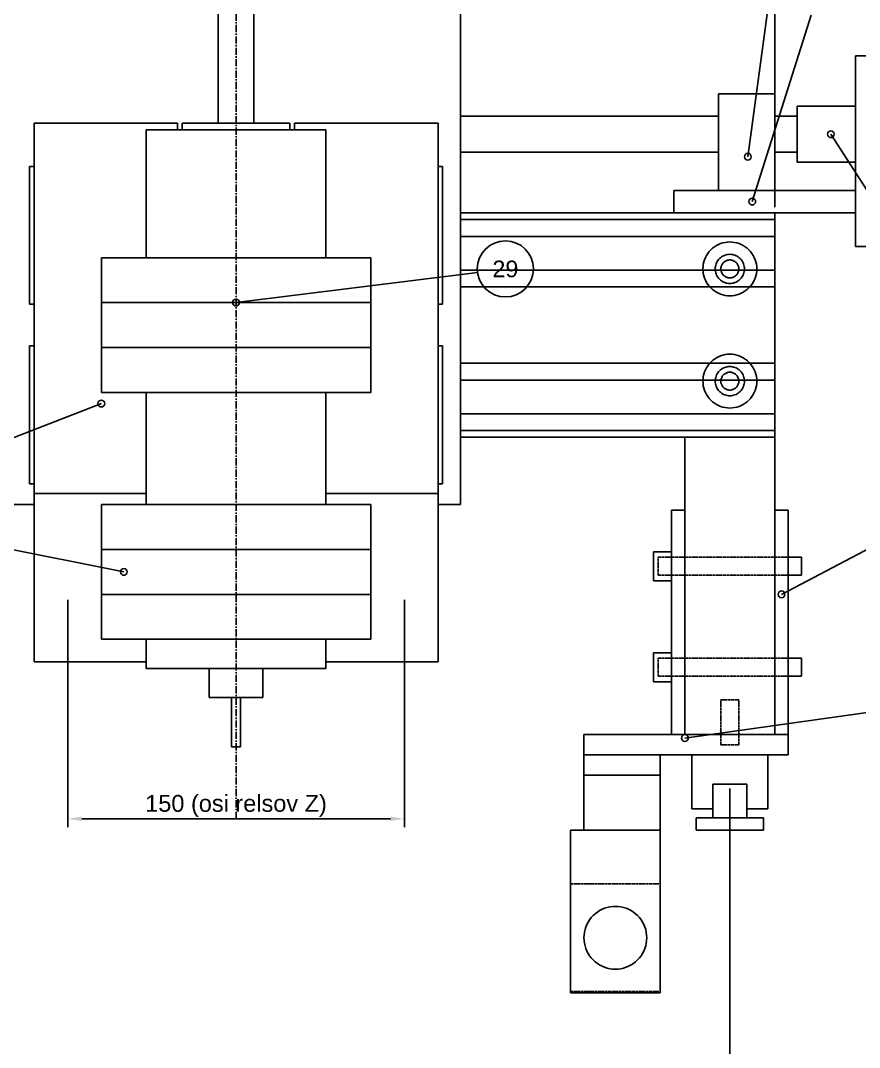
# Model space of a CAD drawing. Header units: millimetres. Extents: x 15 to 2636, y 5 to 589.
# Drawn here: x 111.6 to 261.1, y 311.2 to 494.3 of the extents above; entities that cross this region are included whole.
import ezdxf
from ezdxf.enums import TextEntityAlignment as Align

# ---------------------------------------------------------------- set-up
doc = ezdxf.new("R2010")
doc.units = ezdxf.units.MM
doc.header["$LTSCALE"] = 0.4
doc.linetypes.add('CENTER', pattern=[5.08, 3.175, -0.635, 0.635, -0.635])
doc.linetypes.add('DASHED', pattern=[1.524, 1.27, -0.254])
for name, color, linetype in [('Golova', 212, 'CONTINUOUS'), ('Krepezh', 6, 'CONTINUOUS'), ('Nevidimye', 8, 'DASHED'), ('Osevye', 8, 'CENTER'), ('Privod', 134, 'CONTINUOUS'), ('Rama', 7, 'CONTINUOUS'), ('Razmery', 8, 'CONTINUOUS'), ('Relsy', 5, 'CONTINUOUS'), ('SHVP', 1, 'CONTINUOUS'), ('Tekst', 7, 'CONTINUOUS'), ('Uzly', 94, 'CONTINUOUS')]:
    doc.layers.add(name, color=color, linetype=linetype)
doc.styles.add('CHERT', font='arial.ttf')
doc.dimstyles.new('T1', dxfattribs={"dimtxt": 3, "dimasz": 2.5, "dimexe": 1.5, "dimexo": 1, "dimgap": 0.8, "dimtad": 1, "dimtxsty": 'CHERT', "dimcen": 2.5, "dimazin": 3, "dimtfac": 1, "dimtmove": 0, "dimatfit": 3})

msp = doc.modelspace()

# ---------------------------------------------------------------- linework, layer by layer
at = {"layer": 'Golova'}
for p, q in [((190, 408), (190, 524.8)), ((114, 476), (139.6, 476)), ((114, 410), (114, 476)), ((139.6, 474.8), (139.6, 476)), ((160.4, 476), (186, 476)), ((160.4, 474.8), (160.4, 476)), ((186, 410), (186, 476)), ((134, 474.8), (166, 474.8)), ((134, 452), (134, 474.8)), ((166, 452), (166, 474.8)), ((126, 452), (174, 452)), ((126, 444), (126, 452)), ((174, 444), (174, 452)), ((126, 444), (174, 444)), ((126, 436), (126, 444)), ((126, 444), (174, 444)), ((174, 436), (174, 444)), ((126, 436), (174, 436)), ((126, 428), (126, 436)), ((126, 436), (174, 436)), ((174, 428), (174, 436)), ((126, 428), (174, 428)), ((134, 408), (134, 428)), ((166, 408), (166, 428)), ((114, 410), (134, 410)), ((114, 380), (114, 410)), ((114, 410), (134, 410)), ((166, 410), (186, 410)), ((166, 410), (186, 410)), ((186, 380), (186, 410)), ((110, 408), (114, 408)), ((126, 408), (174, 408)), ((126, 400), (126, 408)), ((174, 400), (174, 408)), ((186, 408), (190, 408)), ((126, 400), (174, 400)), ((126, 392), (126, 400)), ((126, 400), (174, 400)), ((174, 392), (174, 400)), ((126, 392), (174, 392)), ((126, 384), (126, 392)), ((126, 392), (174, 392)), ((174, 384), (174, 392)), ((126, 384), (174, 384)), ((134, 378.8), (134, 384)), ((166, 378.8), (166, 384)), ((114, 380), (134, 380)), ((166, 380), (186, 380)), ((134, 378.8), (166, 378.8)), ((145.2, 378.8), (154.8, 378.8)), ((145.2, 373.6), (145.2, 378.8)), ((154.8, 373.6), (154.8, 378.8)), ((145.2, 373.6), (154.8, 373.6)), ((149.2, 373.6), (150.8, 373.6)), ((149.2, 364.8), (149.2, 373.6)), ((150.8, 364.8), (150.8, 373.6)), ((149.2, 364.8), (150.8, 364.8))]:
    msp.add_line(p, q, dxfattribs=at)
at = {"layer": 'Krepezh'}
for p, q in [((224.4, 399.6), (227.6, 399.6)), ((224.4, 394.4), (224.4, 399.6)), ((224.4, 399.6), (227.6, 399.6)), ((224.4, 394.4), (224.4, 399.6)), ((227.6, 394.4), (227.6, 399.6)), ((227.6, 398.6), (227.6, 399.6)), ((248.4, 398.6), (250.8, 398.6)), ((248.4, 398.6), (250.8, 398.6)), ((250.8, 395.4), (250.8, 398.6)), ((250.8, 395.4), (250.8, 398.6)), ((227.6, 394.4), (227.6, 395.4)), ((248.4, 395.4), (250.8, 395.4)), ((248.4, 395.4), (250.8, 395.4)), ((224.4, 394.4), (227.6, 394.4)), ((224.4, 394.4), (227.6, 394.4)), ((224.4, 381.6), (227.6, 381.6)), ((224.4, 376.4), (224.4, 381.6)), ((224.4, 381.6), (227.6, 381.6)), ((224.4, 376.4), (224.4, 381.6)), ((227.6, 376.4), (227.6, 381.6)), ((227.6, 380.6), (227.6, 381.6)), ((248.4, 380.6), (250.8, 380.6)), ((248.4, 380.6), (250.8, 380.6)), ((250.8, 377.4), (250.8, 380.6)), ((250.8, 377.4), (250.8, 380.6)), ((227.6, 376.4), (227.6, 377.4)), ((248.4, 377.4), (250.8, 377.4)), ((248.4, 377.4), (250.8, 377.4)), ((224.4, 376.4), (227.6, 376.4)), ((224.4, 376.4), (227.6, 376.4))]:
    msp.add_line(p, q, dxfattribs=at)
at = {"layer": 'Nevidimye'}
for p, q in [((235.2468, 453.9319), (234.9146, 453.677)), ((235.6, 454.1569), (235.2468, 453.9319)), ((235.9714, 454.3503), (235.6, 454.1569)), ((236.3583, 454.5105), (235.9714, 454.3503)), ((236.7577, 454.6364), (236.3583, 454.5105)), ((237.1665, 454.7271), (236.7577, 454.6364)), ((237.5817, 454.7817), (237.1665, 454.7271)), ((238, 454.8), (237.5817, 454.7817)), ((238.4183, 454.7817), (238, 454.8)), ((238.8335, 454.7271), (238.4183, 454.7817)), ((239.2423, 454.6364), (238.8335, 454.7271)), ((239.6417, 454.5105), (239.2423, 454.6364)), ((240.0286, 454.3503), (239.6417, 454.5105)), ((240.4, 454.1569), (240.0286, 454.3503)), ((240.7532, 453.9319), (240.4, 454.1569)), ((241.0854, 453.677), (240.7532, 453.9319)), ((233.8431, 452.4), (233.6497, 452.0286)), ((234.0681, 452.7532), (233.8431, 452.4)), ((234.323, 453.0854), (234.0681, 452.7532)), ((234.6059, 453.3941), (234.323, 453.0854)), ((234.9146, 453.677), (234.6059, 453.3941)), ((236.5087, 452.1298), (236.3288, 451.9917)), ((236.7, 452.2517), (236.5087, 452.1298)), ((236.9012, 452.3564), (236.7, 452.2517)), ((237.1107, 452.4432), (236.9012, 452.3564)), ((237.3271, 452.5114), (237.1107, 452.4432)), ((237.5485, 452.5605), (237.3271, 452.5114)), ((237.7734, 452.5901), (237.5485, 452.5605)), ((238, 452.6), (237.7734, 452.5901)), ((238.2266, 452.5901), (238, 452.6)), ((238.4515, 452.5605), (238.2266, 452.5901)), ((238.6729, 452.5114), (238.4515, 452.5605)), ((238.8893, 452.4432), (238.6729, 452.5114)), ((239.0988, 452.3564), (238.8893, 452.4432)), ((239.3, 452.2517), (239.0988, 452.3564)), ((239.4913, 452.1298), (239.3, 452.2517)), ((239.6712, 451.9917), (239.4913, 452.1298)), ((241.3941, 453.3941), (241.0854, 453.677)), ((241.677, 453.0854), (241.3941, 453.3941)), ((241.9319, 452.7532), (241.677, 453.0854)), ((242.1569, 452.4), (241.9319, 452.7532)), ((242.3503, 452.0286), (242.1569, 452.4)), ((233.2183, 450.4183), (233.2, 450)), ((233.2729, 450.8335), (233.2183, 450.4183)), ((233.3636, 451.2423), (233.2729, 450.8335)), ((233.4895, 451.6417), (233.3636, 451.2423)), ((233.6497, 452.0286), (233.4895, 451.6417)), ((235.4099, 450.2266), (235.4, 450)), ((235.4395, 450.4515), (235.4099, 450.2266)), ((235.4886, 450.6729), (235.4395, 450.4515)), ((235.5568, 450.8893), (235.4886, 450.6729)), ((235.6436, 451.0988), (235.5568, 450.8893)), ((235.7483, 451.3), (235.6436, 451.0988)), ((235.8702, 451.4913), (235.7483, 451.3)), ((236.0083, 451.6712), (235.8702, 451.4913)), ((236.1615, 451.8385), (236.0083, 451.6712)), ((236.3288, 451.9917), (236.1615, 451.8385)), ((236.4243, 450.2778), (236.4061, 450.1394)), ((236.4545, 450.4141), (236.4243, 450.2778)), ((236.4965, 450.5472), (236.4545, 450.4141)), ((236.5499, 450.6762), (236.4965, 450.5472)), ((236.6144, 450.8), (236.5499, 450.6762)), ((236.6894, 450.9177), (236.6144, 450.8)), ((236.7743, 451.0285), (236.6894, 450.9177)), ((236.8686, 451.1314), (236.7743, 451.0285)), ((236.9715, 451.2257), (236.8686, 451.1314)), ((237.0823, 451.3106), (236.9715, 451.2257)), ((237.2, 451.3856), (237.0823, 451.3106)), ((237.3238, 451.4501), (237.2, 451.3856)), ((237.4528, 451.5035), (237.3238, 451.4501)), ((237.5859, 451.5455), (237.4528, 451.5035)), ((237.7222, 451.5757), (237.5859, 451.5455)), ((237.8606, 451.5939), (237.7222, 451.5757)), ((238, 451.6), (237.8606, 451.5939)), ((238.1394, 451.5939), (238, 451.6)), ((238.2778, 451.5757), (238.1394, 451.5939)), ((238.4141, 451.5455), (238.2778, 451.5757)), ((238.5472, 451.5035), (238.4141, 451.5455)), ((238.6762, 451.4501), (238.5472, 451.5035)), ((238.8, 451.3856), (238.6762, 451.4501)), ((238.9177, 451.3106), (238.8, 451.3856)), ((239.0285, 451.2257), (238.9177, 451.3106)), ((239.1314, 451.1314), (239.0285, 451.2257)), ((239.2257, 451.0285), (239.1314, 451.1314)), ((239.3106, 450.9177), (239.2257, 451.0285)), ((239.3856, 450.8), (239.3106, 450.9177)), ((239.4501, 450.6762), (239.3856, 450.8)), ((239.5035, 450.5472), (239.4501, 450.6762)), ((239.5455, 450.4141), (239.5035, 450.5472)), ((239.5757, 450.2778), (239.5455, 450.4141)), ((239.5939, 450.1394), (239.5757, 450.2778)), ((239.8385, 451.8385), (239.6712, 451.9917)), ((239.9917, 451.6712), (239.8385, 451.8385)), ((240.1298, 451.4913), (239.9917, 451.6712)), ((240.2517, 451.3), (240.1298, 451.4913)), ((240.3564, 451.0988), (240.2517, 451.3)), ((240.4432, 450.8893), (240.3564, 451.0988)), ((240.5114, 450.6729), (240.4432, 450.8893)), ((240.5605, 450.4515), (240.5114, 450.6729)), ((240.5901, 450.2266), (240.5605, 450.4515)), ((240.6, 450), (240.5901, 450.2266)), ((242.5105, 451.6417), (242.3503, 452.0286)), ((242.6364, 451.2423), (242.5105, 451.6417)), ((242.7271, 450.8335), (242.6364, 451.2423)), ((242.7817, 450.4183), (242.7271, 450.8335)), ((242.8, 450), (242.7817, 450.4183)), ((233.2, 450), (233.2183, 449.5817)), ((233.2183, 449.5817), (233.2729, 449.1665)), ((233.2729, 449.1665), (233.3636, 448.7577)), ((233.3636, 448.7577), (233.4895, 448.3583)), ((235.4, 450), (235.4099, 449.7734)), ((235.4099, 449.7734), (235.4395, 449.5485)), ((235.4395, 449.5485), (235.4886, 449.3271)), ((235.4886, 449.3271), (235.5568, 449.1107)), ((235.5568, 449.1107), (235.6436, 448.9012)), ((235.6436, 448.9012), (235.7483, 448.7)), ((235.7483, 448.7), (235.8702, 448.5087)), ((235.8702, 448.5087), (236.0083, 448.3288)), ((236.4061, 450.1394), (236.4, 450)), ((236.4, 450), (236.4061, 449.8606)), ((236.4061, 449.8606), (236.4243, 449.7222)), ((236.4243, 449.7222), (236.4545, 449.5859)), ((236.4545, 449.5859), (236.4965, 449.4528)), ((236.4965, 449.4528), (236.5499, 449.3238)), ((236.5499, 449.3238), (236.6144, 449.2)), ((236.6144, 449.2), (236.6894, 449.0823)), ((236.6894, 449.0823), (236.7743, 448.9715)), ((236.7743, 448.9715), (236.8686, 448.8686)), ((236.8686, 448.8686), (236.9715, 448.7743)), ((236.9715, 448.7743), (237.0823, 448.6894)), ((237.0823, 448.6894), (237.2, 448.6144)), ((237.2, 448.6144), (237.3238, 448.5499)), ((237.3238, 448.5499), (237.4528, 448.4965)), ((237.4528, 448.4965), (237.5859, 448.4545)), ((237.5859, 448.4545), (237.7222, 448.4243)), ((237.7222, 448.4243), (237.8606, 448.4061)), ((237.8606, 448.4061), (238, 448.4)), ((238, 448.4), (238.1394, 448.4061)), ((238.1394, 448.4061), (238.2778, 448.4243)), ((238.2778, 448.4243), (238.4141, 448.4545)), ((238.4141, 448.4545), (238.5472, 448.4965)), ((238.5472, 448.4965), (238.6762, 448.5499)), ((238.6762, 448.5499), (238.8, 448.6144)), ((238.8, 448.6144), (238.9177, 448.6894)), ((238.9177, 448.6894), (239.0285, 448.7743)), ((239.0285, 448.7743), (239.1314, 448.8686)), ((239.1314, 448.8686), (239.2257, 448.9715)), ((239.2257, 448.9715), (239.3106, 449.0823)), ((239.3106, 449.0823), (239.3856, 449.2)), ((239.3856, 449.2), (239.4501, 449.3238)), ((239.4501, 449.3238), (239.5035, 449.4528)), ((239.5035, 449.4528), (239.5455, 449.5859)), ((239.5455, 449.5859), (239.5757, 449.7222)), ((239.5757, 449.7222), (239.5939, 449.8606)), ((239.6, 450), (239.5939, 450.1394)), ((239.5939, 449.8606), (239.6, 450)), ((239.9917, 448.3288), (240.1298, 448.5087)), ((240.1298, 448.5087), (240.2517, 448.7)), ((240.2517, 448.7), (240.3564, 448.9012)), ((240.3564, 448.9012), (240.4432, 449.1107)), ((240.4432, 449.1107), (240.5114, 449.3271)), ((240.5114, 449.3271), (240.5605, 449.5485)), ((240.5605, 449.5485), (240.5901, 449.7734)), ((240.5901, 449.7734), (240.6, 450)), ((242.5105, 448.3583), (242.6364, 448.7577)), ((242.6364, 448.7577), (242.7271, 449.1665)), ((242.7271, 449.1665), (242.7817, 449.5817)), ((242.7817, 449.5817), (242.8, 450)), ((233.4895, 448.3583), (233.6497, 447.9714)), ((233.6497, 447.9714), (233.8431, 447.6)), ((233.8431, 447.6), (234.0681, 447.2468)), ((234.0681, 447.2468), (234.323, 446.9146)), ((234.323, 446.9146), (234.6059, 446.6059)), ((234.6059, 446.6059), (234.9146, 446.323)), ((236.0083, 448.3288), (236.1615, 448.1615)), ((236.1615, 448.1615), (236.3288, 448.0083)), ((236.3288, 448.0083), (236.5087, 447.8702)), ((236.5087, 447.8702), (236.7, 447.7483)), ((236.7, 447.7483), (236.9012, 447.6436)), ((236.9012, 447.6436), (237.1107, 447.5568)), ((237.1107, 447.5568), (237.3271, 447.4886)), ((237.3271, 447.4886), (237.5485, 447.4395)), ((237.5485, 447.4395), (237.7734, 447.4099)), ((237.7734, 447.4099), (238, 447.4)), ((238, 447.4), (238.2266, 447.4099)), ((238.2266, 447.4099), (238.4515, 447.4395)), ((238.4515, 447.4395), (238.6729, 447.4886)), ((238.6729, 447.4886), (238.8893, 447.5568)), ((238.8893, 447.5568), (239.0988, 447.6436)), ((239.0988, 447.6436), (239.3, 447.7483)), ((239.3, 447.7483), (239.4913, 447.8702)), ((239.4913, 447.8702), (239.6712, 448.0083)), ((239.6712, 448.0083), (239.8385, 448.1615)), ((239.8385, 448.1615), (239.9917, 448.3288)), ((241.0854, 446.323), (241.3941, 446.6059)), ((241.3941, 446.6059), (241.677, 446.9146)), ((241.677, 446.9146), (241.9319, 447.2468)), ((241.9319, 447.2468), (242.1569, 447.6)), ((242.1569, 447.6), (242.3503, 447.9714)), ((242.3503, 447.9714), (242.5105, 448.3583)), ((234.9146, 446.323), (235.2468, 446.0681)), ((235.2468, 446.0681), (235.6, 445.8431)), ((235.6, 445.8431), (235.9714, 445.6497)), ((235.9714, 445.6497), (236.3583, 445.4895)), ((236.3583, 445.4895), (236.7577, 445.3636)), ((236.7577, 445.3636), (237.1665, 445.2729)), ((237.1665, 445.2729), (237.5817, 445.2183)), ((237.5817, 445.2183), (238, 445.2)), ((238, 445.2), (238.4183, 445.2183)), ((238.4183, 445.2183), (238.8335, 445.2729)), ((238.8335, 445.2729), (239.2423, 445.3636)), ((239.2423, 445.3636), (239.6417, 445.4895)), ((239.6417, 445.4895), (240.0286, 445.6497)), ((240.0286, 445.6497), (240.4, 445.8431)), ((240.4, 445.8431), (240.7532, 446.0681)), ((240.7532, 446.0681), (241.0854, 446.323)), ((235.2468, 433.9319), (234.9146, 433.677)), ((235.6, 434.1569), (235.2468, 433.9319)), ((235.9714, 434.3503), (235.6, 434.1569)), ((236.3583, 434.5105), (235.9714, 434.3503)), ((236.7577, 434.6364), (236.3583, 434.5105)), ((237.1665, 434.7271), (236.7577, 434.6364)), ((237.5817, 434.7817), (237.1665, 434.7271)), ((238, 434.8), (237.5817, 434.7817)), ((238.4183, 434.7817), (238, 434.8)), ((238.8335, 434.7271), (238.4183, 434.7817)), ((239.2423, 434.6364), (238.8335, 434.7271)), ((239.6417, 434.5105), (239.2423, 434.6364)), ((240.0286, 434.3503), (239.6417, 434.5105)), ((240.4, 434.1569), (240.0286, 434.3503)), ((240.7532, 433.9319), (240.4, 434.1569)), ((241.0854, 433.677), (240.7532, 433.9319)), ((233.6497, 432.0286), (233.4895, 431.6417)), ((233.8431, 432.4), (233.6497, 432.0286)), ((234.0681, 432.7532), (233.8431, 432.4)), ((234.323, 433.0854), (234.0681, 432.7532)), ((234.6059, 433.3941), (234.323, 433.0854)), ((234.9146, 433.677), (234.6059, 433.3941)), ((236.3288, 431.9917), (236.1615, 431.8385)), ((236.5087, 432.1298), (236.3288, 431.9917)), ((236.7, 432.2517), (236.5087, 432.1298)), ((236.9012, 432.3564), (236.7, 432.2517)), ((237.1107, 432.4432), (236.9012, 432.3564)), ((237.3271, 432.5114), (237.1107, 432.4432)), ((237.5485, 432.5605), (237.3271, 432.5114)), ((237.7734, 432.5901), (237.5485, 432.5605)), ((238, 432.6), (237.7734, 432.5901)), ((238.2266, 432.5901), (238, 432.6)), ((238.4515, 432.5605), (238.2266, 432.5901)), ((238.6729, 432.5114), (238.4515, 432.5605)), ((238.8893, 432.4432), (238.6729, 432.5114)), ((239.0988, 432.3564), (238.8893, 432.4432)), ((239.3, 432.2517), (239.0988, 432.3564)), ((239.4913, 432.1298), (239.3, 432.2517)), ((239.6712, 431.9917), (239.4913, 432.1298)), ((239.8385, 431.8385), (239.6712, 431.9917)), ((241.3941, 433.3941), (241.0854, 433.677)), ((241.677, 433.0854), (241.3941, 433.3941)), ((241.9319, 432.7532), (241.677, 433.0854)), ((242.1569, 432.4), (241.9319, 432.7532)), ((242.3503, 432.0286), (242.1569, 432.4)), ((242.5105, 431.6417), (242.3503, 432.0286)), ((233.2183, 430.4183), (233.2, 430)), ((233.2729, 430.8335), (233.2183, 430.4183)), ((233.3636, 431.2423), (233.2729, 430.8335)), ((233.4895, 431.6417), (233.3636, 431.2423)), ((235.4099, 430.2266), (235.4, 430)), ((235.4395, 430.4515), (235.4099, 430.2266)), ((235.4886, 430.6729), (235.4395, 430.4515)), ((235.5568, 430.8893), (235.4886, 430.6729)), ((235.6436, 431.0988), (235.5568, 430.8893)), ((235.7483, 431.3), (235.6436, 431.0988)), ((235.8702, 431.4913), (235.7483, 431.3)), ((236.0083, 431.6712), (235.8702, 431.4913)), ((236.1615, 431.8385), (236.0083, 431.6712)), ((236.4061, 430.1394), (236.4, 430)), ((236.4243, 430.2778), (236.4061, 430.1394)), ((236.4545, 430.4141), (236.4243, 430.2778)), ((236.4965, 430.5472), (236.4545, 430.4141)), ((236.5499, 430.6762), (236.4965, 430.5472)), ((236.6144, 430.8), (236.5499, 430.6762)), ((236.6894, 430.9177), (236.6144, 430.8)), ((236.7743, 431.0285), (236.6894, 430.9177)), ((236.8686, 431.1314), (236.7743, 431.0285)), ((236.9715, 431.2257), (236.8686, 431.1314)), ((237.0823, 431.3106), (236.9715, 431.2257)), ((237.2, 431.3856), (237.0823, 431.3106)), ((237.3238, 431.4501), (237.2, 431.3856)), ((237.4528, 431.5035), (237.3238, 431.4501)), ((237.5859, 431.5455), (237.4528, 431.5035)), ((237.7222, 431.5757), (237.5859, 431.5455)), ((237.8606, 431.5939), (237.7222, 431.5757)), ((238, 431.6), (237.8606, 431.5939)), ((238.1394, 431.5939), (238, 431.6)), ((238.2778, 431.5757), (238.1394, 431.5939)), ((238.4141, 431.5455), (238.2778, 431.5757)), ((238.5472, 431.5035), (238.4141, 431.5455)), ((238.6762, 431.4501), (238.5472, 431.5035)), ((238.8, 431.3856), (238.6762, 431.4501)), ((238.9177, 431.3106), (238.8, 431.3856)), ((239.0285, 431.2257), (238.9177, 431.3106)), ((239.1314, 431.1314), (239.0285, 431.2257)), ((239.2257, 431.0285), (239.1314, 431.1314)), ((239.3106, 430.9177), (239.2257, 431.0285)), ((239.3856, 430.8), (239.3106, 430.9177)), ((239.4501, 430.6762), (239.3856, 430.8)), ((239.5035, 430.5472), (239.4501, 430.6762)), ((239.5455, 430.4141), (239.5035, 430.5472)), ((239.5757, 430.2778), (239.5455, 430.4141)), ((239.5939, 430.1394), (239.5757, 430.2778)), ((239.6, 430), (239.5939, 430.1394)), ((239.9917, 431.6712), (239.8385, 431.8385)), ((240.1298, 431.4913), (239.9917, 431.6712)), ((240.2517, 431.3), (240.1298, 431.4913)), ((240.3564, 431.0988), (240.2517, 431.3)), ((240.4432, 430.8893), (240.3564, 431.0988)), ((240.5114, 430.6729), (240.4432, 430.8893)), ((240.5605, 430.4515), (240.5114, 430.6729)), ((240.5901, 430.2266), (240.5605, 430.4515)), ((240.6, 430), (240.5901, 430.2266)), ((242.6364, 431.2423), (242.5105, 431.6417)), ((242.7271, 430.8335), (242.6364, 431.2423)), ((242.7817, 430.4183), (242.7271, 430.8335)), ((242.8, 430), (242.7817, 430.4183)), ((233.2, 430), (233.2183, 429.5817)), ((233.2183, 429.5817), (233.2729, 429.1665)), ((233.2729, 429.1665), (233.3636, 428.7577)), ((233.3636, 428.7577), (233.4895, 428.3583)), ((233.4895, 428.3583), (233.6497, 427.9714)), ((235.4, 430), (235.4099, 429.7734)), ((235.4099, 429.7734), (235.4395, 429.5485)), ((235.4395, 429.5485), (235.4886, 429.3271)), ((235.4886, 429.3271), (235.5568, 429.1107)), ((235.5568, 429.1107), (235.6436, 428.9012)), ((235.6436, 428.9012), (235.7483, 428.7)), ((235.7483, 428.7), (235.8702, 428.5087)), ((235.8702, 428.5087), (236.0083, 428.3288)), ((236.0083, 428.3288), (236.1615, 428.1615)), ((236.4, 430), (236.4061, 429.8606)), ((236.4061, 429.8606), (236.4243, 429.7222)), ((236.4243, 429.7222), (236.4545, 429.5859)), ((236.4545, 429.5859), (236.4965, 429.4528)), ((236.4965, 429.4528), (236.5499, 429.3238)), ((236.5499, 429.3238), (236.6144, 429.2)), ((236.6144, 429.2), (236.6894, 429.0823)), ((236.6894, 429.0823), (236.7743, 428.9715)), ((236.7743, 428.9715), (236.8686, 428.8686)), ((236.8686, 428.8686), (236.9715, 428.7743)), ((236.9715, 428.7743), (237.0823, 428.6894)), ((237.0823, 428.6894), (237.2, 428.6144)), ((237.2, 428.6144), (237.3238, 428.5499)), ((237.3238, 428.5499), (237.4528, 428.4965)), ((237.4528, 428.4965), (237.5859, 428.4545)), ((237.5859, 428.4545), (237.7222, 428.4243)), ((237.7222, 428.4243), (237.8606, 428.4061)), ((237.8606, 428.4061), (238, 428.4)), ((238, 428.4), (238.1394, 428.4061)), ((238.1394, 428.4061), (238.2778, 428.4243)), ((238.2778, 428.4243), (238.4141, 428.4545)), ((238.4141, 428.4545), (238.5472, 428.4965)), ((238.5472, 428.4965), (238.6762, 428.5499)), ((238.6762, 428.5499), (238.8, 428.6144)), ((238.8, 428.6144), (238.9177, 428.6894)), ((238.9177, 428.6894), (239.0285, 428.7743)), ((239.0285, 428.7743), (239.1314, 428.8686)), ((239.1314, 428.8686), (239.2257, 428.9715)), ((239.2257, 428.9715), (239.3106, 429.0823)), ((239.3106, 429.0823), (239.3856, 429.2)), ((239.3856, 429.2), (239.4501, 429.3238)), ((239.4501, 429.3238), (239.5035, 429.4528)), ((239.5035, 429.4528), (239.5455, 429.5859)), ((239.5455, 429.5859), (239.5757, 429.7222)), ((239.5757, 429.7222), (239.5939, 429.8606)), ((239.5939, 429.8606), (239.6, 430)), ((239.8385, 428.1615), (239.9917, 428.3288)), ((239.9917, 428.3288), (240.1298, 428.5087)), ((240.1298, 428.5087), (240.2517, 428.7)), ((240.2517, 428.7), (240.3564, 428.9012)), ((240.3564, 428.9012), (240.4432, 429.1107)), ((240.4432, 429.1107), (240.5114, 429.3271)), ((240.5114, 429.3271), (240.5605, 429.5485)), ((240.5605, 429.5485), (240.5901, 429.7734)), ((240.5901, 429.7734), (240.6, 430)), ((242.3503, 427.9714), (242.5105, 428.3583)), ((242.5105, 428.3583), (242.6364, 428.7577)), ((242.6364, 428.7577), (242.7271, 429.1665)), ((242.7271, 429.1665), (242.7817, 429.5817)), ((242.7817, 429.5817), (242.8, 430)), ((233.6497, 427.9714), (233.8431, 427.6)), ((233.8431, 427.6), (234.0681, 427.2468)), ((234.0681, 427.2468), (234.323, 426.9146)), ((234.323, 426.9146), (234.6059, 426.6059)), ((234.6059, 426.6059), (234.9146, 426.323)), ((236.1615, 428.1615), (236.3288, 428.0083)), ((236.3288, 428.0083), (236.5087, 427.8702)), ((236.5087, 427.8702), (236.7, 427.7483)), ((236.7, 427.7483), (236.9012, 427.6436)), ((236.9012, 427.6436), (237.1107, 427.5568)), ((237.1107, 427.5568), (237.3271, 427.4886)), ((237.3271, 427.4886), (237.5485, 427.4395)), ((237.5485, 427.4395), (237.7734, 427.4099)), ((237.7734, 427.4099), (238, 427.4)), ((238, 427.4), (238.2266, 427.4099)), ((238.2266, 427.4099), (238.4515, 427.4395)), ((238.4515, 427.4395), (238.6729, 427.4886)), ((238.6729, 427.4886), (238.8893, 427.5568)), ((238.8893, 427.5568), (239.0988, 427.6436)), ((239.0988, 427.6436), (239.3, 427.7483)), ((239.3, 427.7483), (239.4913, 427.8702)), ((239.4913, 427.8702), (239.6712, 428.0083)), ((239.6712, 428.0083), (239.8385, 428.1615)), ((241.0854, 426.323), (241.3941, 426.6059)), ((241.3941, 426.6059), (241.677, 426.9146)), ((241.677, 426.9146), (241.9319, 427.2468)), ((241.9319, 427.2468), (242.1569, 427.6)), ((242.1569, 427.6), (242.3503, 427.9714)), ((234.9146, 426.323), (235.2468, 426.0681)), ((235.2468, 426.0681), (235.6, 425.8431)), ((235.6, 425.8431), (235.9714, 425.6497)), ((235.9714, 425.6497), (236.3583, 425.4895)), ((236.3583, 425.4895), (236.7577, 425.3636)), ((236.7577, 425.3636), (237.1665, 425.2729)), ((237.1665, 425.2729), (237.5817, 425.2183)), ((237.5817, 425.2183), (238, 425.2)), ((238, 425.2), (238.4183, 425.2183)), ((238.4183, 425.2183), (238.8335, 425.2729)), ((238.8335, 425.2729), (239.2423, 425.3636)), ((239.2423, 425.3636), (239.6417, 425.4895)), ((239.6417, 425.4895), (240.0286, 425.6497)), ((240.0286, 425.6497), (240.4, 425.8431)), ((240.4, 425.8431), (240.7532, 426.0681)), ((240.7532, 426.0681), (241.0854, 426.323)), ((225.2, 398.6), (248.4, 398.6)), ((225.2, 395.4), (225.2, 398.6)), ((225.2, 398.6), (248.4, 398.6)), ((225.2, 395.4), (225.2, 398.6)), ((225.2, 395.4), (248.4, 395.4)), ((225.2, 395.4), (248.4, 395.4)), ((225.2, 380.6), (248.4, 380.6)), ((225.2, 377.4), (225.2, 380.6)), ((225.2, 380.6), (248.4, 380.6)), ((225.2, 377.4), (225.2, 380.6)), ((225.2, 377.4), (248.4, 377.4)), ((225.2, 377.4), (248.4, 377.4)), ((236.4, 373.2), (239.6, 373.2)), ((236.4, 365.2), (236.4, 373.2)), ((239.6, 365.2), (239.6, 373.2)), ((236.4, 365.2), (239.6, 365.2)), ((209.6, 340.4), (225.6, 340.4)), ((209.6, 321.2), (225.6, 321.2))]:
    msp.add_line(p, q, dxfattribs=at)
at = {"layer": 'Osevye'}
msp.add_line((150, 352), (150, 562), dxfattribs=at)
at = {"layer": 'Privod'}
for p, q in [((250, 479), (260.4, 479)), ((250, 469), (250, 479)), ((250, 469), (260.4, 469))]:
    msp.add_line(p, q, dxfattribs=at)
at = {"layer": 'Rama'}
for p, q in [((190, 460), (246, 460)), ((230, 460), (246, 460)), ((246, 367), (246, 460)), ((246, 420), (246, 460)), ((190, 420), (246, 420)), ((230, 367), (230, 420)), ((230, 367), (246, 367))]:
    msp.add_line(p, q, dxfattribs=at)
at = {"layer": 'Relsy'}
for p, q in [((190, 458.8), (246, 458.8)), ((246, 446.8), (246, 458.8)), ((190, 455.8), (246, 455.8)), ((246, 449.8), (246, 455.8)), ((190, 449.8), (246, 449.8)), ((190, 446.8), (246, 446.8)), ((190, 433.2), (246, 433.2)), ((246, 421.2), (246, 433.2)), ((190, 430.2), (246, 430.2)), ((246, 424.2), (246, 430.2)), ((190, 424.2), (246, 424.2)), ((190, 421.2), (246, 421.2)), ((235, 358.2), (241, 358.2)), ((235, 352.2), (235, 358.2)), ((241, 352.2), (241, 358.2)), ((232, 352.2), (244, 352.2)), ((232, 350), (232, 352.2)), ((235, 352.2), (241, 352.2)), ((244, 350), (244, 352.2)), ((232, 350), (244, 350))]:
    msp.add_line(p, q, dxfattribs=at)
at = {"layer": 'SHVP'}
for p, q in [((146.8, 476), (146.8, 500.8)), ((153.2, 476), (153.2, 500.8)), ((140.4, 476), (159.6, 476)), ((140.4, 474.8), (140.4, 476)), ((144.4, 476), (155.6, 476)), ((159.6, 474.8), (159.6, 476)), ((190, 477.2), (236, 477.2)), ((246, 477.2), (250, 477.2)), ((190, 470.8), (236, 470.8)), ((246, 470.8), (250, 470.8)), ((209.6, 321.2), (209.6, 340.4)), ((225.6, 321.2), (225.6, 340.4)), ((214.0004, 335.0898), (213.6402, 334.7598)), ((214.388, 335.3873), (214.0004, 335.0898)), ((214.8, 335.6497), (214.388, 335.3873)), ((215.2333, 335.8753), (214.8, 335.6497)), ((215.6847, 336.0623), (215.2333, 335.8753)), ((216.1506, 336.2092), (215.6847, 336.0623)), ((216.6276, 336.3149), (216.1506, 336.2092)), ((217.1119, 336.3787), (216.6276, 336.3149)), ((217.6, 336.4), (217.1119, 336.3787)), ((218.0881, 336.3787), (217.6, 336.4)), ((218.5724, 336.3149), (218.0881, 336.3787)), ((219.0494, 336.2092), (218.5724, 336.3149)), ((219.5153, 336.0623), (219.0494, 336.2092)), ((219.9667, 335.8753), (219.5153, 336.0623)), ((220.4, 335.6497), (219.9667, 335.8753)), ((220.812, 335.3873), (220.4, 335.6497)), ((221.1996, 335.0898), (220.812, 335.3873)), ((221.5598, 334.7598), (221.1996, 335.0898)), ((212.5247, 333.1667), (212.3377, 332.7153)), ((212.7503, 333.6), (212.5247, 333.1667)), ((213.0127, 334.012), (212.7503, 333.6)), ((213.3102, 334.3996), (213.0127, 334.012)), ((213.6402, 334.7598), (213.3102, 334.3996)), ((221.8898, 334.3996), (221.5598, 334.7598)), ((222.1873, 334.012), (221.8898, 334.3996)), ((222.4497, 333.6), (222.1873, 334.012)), ((222.6753, 333.1667), (222.4497, 333.6)), ((222.8623, 332.7153), (222.6753, 333.1667)), ((212.0213, 331.2881), (212, 330.8)), ((212.0851, 331.7724), (212.0213, 331.2881)), ((212.1908, 332.2494), (212.0851, 331.7724)), ((212.3377, 332.7153), (212.1908, 332.2494)), ((223.0092, 332.2494), (222.8623, 332.7153)), ((223.1149, 331.7724), (223.0092, 332.2494)), ((223.1787, 331.2881), (223.1149, 331.7724)), ((223.2, 330.8), (223.1787, 331.2881)), ((212, 330.8), (212.0213, 330.3119)), ((212.0213, 330.3119), (212.0851, 329.8276)), ((212.0851, 329.8276), (212.1908, 329.3506)), ((223.0092, 329.3506), (223.1149, 329.8276)), ((223.1149, 329.8276), (223.1787, 330.3119)), ((223.1787, 330.3119), (223.2, 330.8)), ((212.1908, 329.3506), (212.3377, 328.8847)), ((212.3377, 328.8847), (212.5247, 328.4333)), ((212.5247, 328.4333), (212.7503, 328)), ((212.7503, 328), (213.0127, 327.588)), ((222.1873, 327.588), (222.4497, 328)), ((222.4497, 328), (222.6753, 328.4333)), ((222.6753, 328.4333), (222.8623, 328.8847)), ((222.8623, 328.8847), (223.0092, 329.3506)), ((213.0127, 327.588), (213.3102, 327.2004)), ((213.3102, 327.2004), (213.6402, 326.8402)), ((213.6402, 326.8402), (214.0004, 326.5102)), ((214.0004, 326.5102), (214.388, 326.2127)), ((214.388, 326.2127), (214.8, 325.9503)), ((214.8, 325.9503), (215.2333, 325.7247)), ((219.9667, 325.7247), (220.4, 325.9503)), ((220.4, 325.9503), (220.812, 326.2127)), ((220.812, 326.2127), (221.1996, 326.5102)), ((221.1996, 326.5102), (221.5598, 326.8402)), ((221.5598, 326.8402), (221.8898, 327.2004)), ((221.8898, 327.2004), (222.1873, 327.588)), ((215.2333, 325.7247), (215.6847, 325.5377)), ((215.6847, 325.5377), (216.1506, 325.3908)), ((216.1506, 325.3908), (216.6276, 325.2851)), ((216.6276, 325.2851), (217.1119, 325.2213)), ((217.1119, 325.2213), (217.6, 325.2)), ((217.6, 325.2), (218.0881, 325.2213)), ((218.0881, 325.2213), (218.5724, 325.2851)), ((218.5724, 325.2851), (219.0494, 325.3908)), ((219.0494, 325.3908), (219.5153, 325.5377)), ((219.5153, 325.5377), (219.9667, 325.7247))]:
    msp.add_line(p, q, dxfattribs=at)
at = {"layer": 'Tekst'}
for p, q in [((247.3262, 515.0456), (241.2, 470)), ((252.4943, 495.2321), (242, 462)), ((271.2962, 450.2059), (256, 474)), ((193.0386, 449.3798), (150, 444)), ((94.66, 413.8122), (126, 426)), ((94.9029, 403.0194), (130, 396)), ((265.5754, 401.6713), (247.2, 392)), ((265.0483, 371.3068), (230, 366.4))]:
    msp.add_line(p, q, dxfattribs=at)
for centre, radius in [((256, 474), 0.6), ((241.2, 470), 0.6), ((242, 462), 0.6), ((198, 450), 5), ((150, 444), 0.6), ((126, 426), 0.6), ((130, 396), 0.6), ((247.2, 392), 0.6), ((230, 366.4), 0.6)]:
    msp.add_circle(centre, radius, dxfattribs=at)
at = {"layer": 'Uzly'}
for p, q in [((260.4, 488), (264.4, 488)), ((260.4, 454), (260.4, 488)), ((236, 481.2), (246, 481.2)), ((236, 464), (236, 481.2)), ((246, 464), (246, 481.2)), ((113.2, 468.28), (114, 468.28)), ((113.2, 443.72), (113.2, 468.28)), ((186, 468.28), (186.8, 468.28)), ((186.8, 443.72), (186.8, 468.28)), ((228, 464), (260.4, 464)), ((228, 460), (228, 464)), ((236, 464), (246, 464)), ((260.4, 460), (260.4, 464)), ((228, 460), (260.4, 460)), ((260.4, 454), (264.4, 454)), ((113.2, 443.72), (114, 443.72)), ((186, 443.72), (186.8, 443.72)), ((113.2, 436.28), (114, 436.28)), ((113.2, 411.72), (113.2, 436.28)), ((186, 436.28), (186.8, 436.28)), ((186.8, 411.72), (186.8, 436.28)), ((113.2, 411.72), (114, 411.72)), ((186, 411.72), (186.8, 411.72)), ((227.6, 407), (230, 407)), ((227.6, 367), (227.6, 407)), ((230, 367), (230, 407)), ((246, 407), (248.4, 407)), ((246, 367), (246, 407)), ((248.4, 367), (248.4, 407)), ((212, 367), (248.4, 367)), ((212, 363.4), (212, 367)), ((227.6, 367), (230, 367)), ((246, 367), (248.4, 367)), ((248.4, 363.4), (248.4, 367)), ((212, 363.4), (248.4, 363.4)), ((212, 363.4), (225.6, 363.4)), ((212, 359.8), (212, 363.4)), ((225.6, 359.8), (225.6, 363.4)), ((231.2, 363.4), (244.8, 363.4)), ((231.2, 353.8), (231.2, 363.4)), ((231.2, 363.4), (244.8, 363.4)), ((231.2, 353.8), (231.2, 363.4)), ((244.8, 353.8), (244.8, 363.4)), ((244.8, 353.8), (244.8, 363.4)), ((212, 359.8), (225.6, 359.8)), ((212, 350), (212, 359.8)), ((212, 359.8), (225.6, 359.8)), ((225.6, 350), (225.6, 359.8)), ((231.2, 353.8), (235, 353.8)), ((231.2, 353.8), (235, 353.8)), ((241, 353.8), (244.8, 353.8)), ((241, 353.8), (244.8, 353.8)), ((209.6, 350), (225.6, 350)), ((209.6, 321), (209.6, 350)), ((212, 350), (225.6, 350)), ((225.6, 321), (225.6, 350)), ((209.6, 321), (225.6, 321))]:
    msp.add_line(p, q, dxfattribs=at)

# ---------------------------------------------------------------- texts
at = {"layer": 'Tekst', "style": 'CHERT'}
msp.add_text('29', height=2.975, dxfattribs=at).set_placement((198, 450), align=Align.MIDDLE_CENTER)

# ---------------------------------------------------------------- dimensions: what is measured, and where the dimension line sits
at = {"layer": 'Razmery'}
for base, p1, p2, text in [((54, 556), (54, 460), (246, 460), '480'), ((120, 352), (120, 392), (180, 392), '150 (osi relsov Z)'), ((51.6, 298), (51.6, 363.6), (294.8, 363.6), '608'), ((62, 305), (62, 358.4), (238, 358.4), '440 (osi relsov Y)')]:
    msp.add_linear_dim(base=base, p1=p1, p2=p2, text=text, dimstyle='T1', override={"dimlfac": 2.5}, dxfattribs=at).render()

doc.saveas('drawing.dxf')
